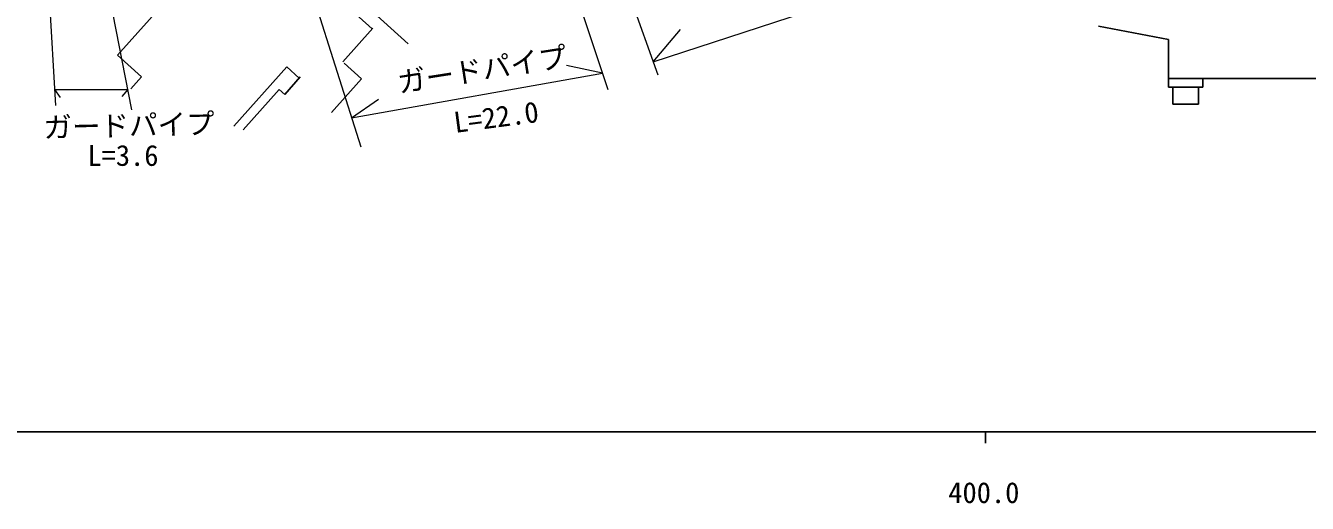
# Model space of a CAD drawing. Units: millimetres, scale not verified. Extents: x 40000 to 680000, y 20000 to 380000.
# Drawn here: x 383860 to 496200, y 198715 to 240643 of the extents above; entities that cross this region are included whole.
import ezdxf
from ezdxf.enums import TextEntityAlignment as Align

# ---------------------------------------------------------------- set-up
doc = ezdxf.new("R2010")
doc.units = ezdxf.units.MM
doc.header["$LTSCALE"] = 1000
for name, color, linetype, lineweight in [('M-BGD', 7, 'Continuous', 25), ('M-STR-HTXT', 7, 'Continuous', 13), ('M-TTL-BAND', 7, 'Continuous', 25)]:
    doc.layers.add(name, color=color, linetype=linetype, lineweight=lineweight)
doc.styles.add('ＭＳ ゴシック', font='')
doc.styles.get('ＭＳ ゴシック').set_extended_font_data('MS Gothic')

msp = doc.modelspace()

# ---------------------------------------------------------------- linework, layer by layer
at = {"layer": 'M-BGD'}
for p, q in [((406601, 248850), (417387, 239029)), ((400525, 247720), (391920, 238038)), ((406695, 247201), (414219, 240351)), ((414279, 240419), (411658, 237470)), ((477882, 240585), (484025, 239413)), ((484025, 239413), (484025, 236015)), ((391920, 238038), (394005, 236139)), ((411782, 237357), (413304, 235972)), ((394005, 236139), (393072, 235090)), ((406743, 237028), (402116, 231822)), ((407920, 236133), (406566, 234609)), ((406743, 237028), (407833, 236035)), ((413304, 235972), (410683, 233023)), ((484025, 236015), (487025, 235992)), ((484025, 235992), (484025, 235242)), ((487025, 235992), (527142, 236015)), ((487025, 235992), (487025, 235242)), ((406083, 235049), (402931, 231503)), ((406083, 235049), (406566, 234609)), ((484025, 235242), (487025, 235242)), ((484400, 235242), (484400, 233742)), ((486650, 235242), (486650, 233742)), ((484400, 233742), (486650, 233742))]:
    msp.add_line(p, q, dxfattribs=at)
at = {"layer": 'M-STR-HTXT'}
for p, q in [((438870, 237465), (505399, 259253)), ((427459, 257419), (434901, 235046)), ((404756, 256854), (413234, 230006)), ((431792, 257184), (439282, 236318)), ((385449, 251879), (386467, 233637)), ((393156, 233260), (389402, 252591)), ((438870, 237465), (441266, 240314)), ((434432, 236457), (431264, 237142)), ((412427, 232563), (434432, 236457)), ((386389, 235050), (392808, 235050)), ((386389, 235050), (386890, 234334)), ((392808, 235050), (392298, 234416)), ((412427, 232563), (414796, 234174))]:
    msp.add_line(p, q, dxfattribs=at)
at = {"layer": 'M-TTL-BAND'}
for p, q in [((40000, 205000), (579000, 205000)), ((468000, 205000), (468000, 204000))]:
    msp.add_line(p, q, dxfattribs=at)

# ---------------------------------------------------------------- texts
at = {"layer": 'M-STR-HTXT', "style": 'ＭＳ ゴシック'}
for s, rotation, p in [('ガードパイプ', 8.937, (424101, 235356)), ('L=22.0', 7.521, (425290, 231168)), ('ガードパイプ', 1.393, (392956, 230422)), ('L=3.6', 359.977, (392390, 227785))]:
    msp.add_text(s, height=1833, rotation=rotation, dxfattribs=at).set_placement(p, align=Align.BOTTOM_CENTER)
at = {"layer": 'M-TTL-BAND', "style": 'ＭＳ ゴシック'}
msp.add_text('400.0', height=1833, dxfattribs=at).set_placement((467844, 198195), align=Align.BOTTOM_CENTER)

doc.saveas('drawing.dxf')
